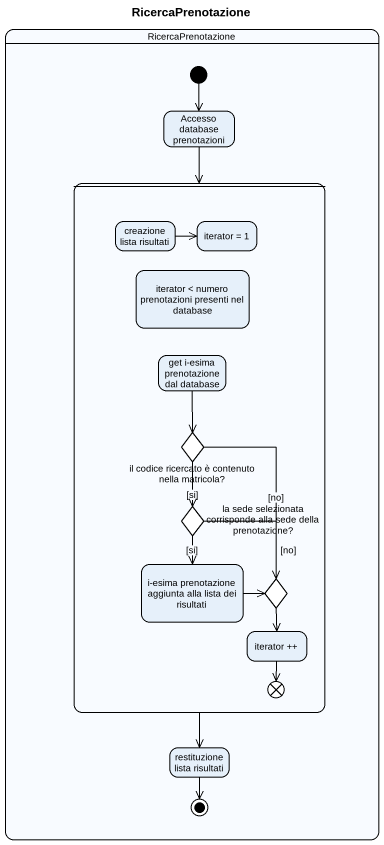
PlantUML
@startuml
title RicercaPrenotazione
hide empty description
state RicercaPrenotazione {
  state "Accesso database prenotazioni" as Accesso_database
  state " " as state1 {
    state "creazione lista risultati" as creazione_lista_risultati
    state "iterator = 1" as iterator_1
    state "iterator < numero prenotazioni presenti nel database" as iterator_numero
    state "get i-esima prenotazione dal database" as get_i_esima_prenotazione
    state "il codice ricercato è contenuto nella matricola?" as il_codice_ricercato_è <<choice>>
    state "la sede selezionata corrisponde alla sede della prenotazione?" as la_sede_selezionata <<choice>>
    state "i-esima prenotazione aggiunta alla lista dei risultati" as i_esima_prenotazione
    state choice1 <<choice>>
    state "iterator ++" as iterator
    state flowfinal1 <<end>>
  }
  state "restituzione lista risultati" as restituzione_lista_risultati
  [*] --> Accesso_database
  restituzione_lista_risultati --> [*]
}
Accesso_database --> state1
state1 --> restituzione_lista_risultati
creazione_lista_risultati -right-> iterator_1
get_i_esima_prenotazione --> il_codice_ricercato_è
il_codice_ricercato_è --> la_sede_selezionata : [si]
il_codice_ricercato_è --> choice1 : [no]
la_sede_selezionata --> i_esima_prenotazione : [si]
la_sede_selezionata --> choice1 : [no]
i_esima_prenotazione -right-> choice1
choice1 --> iterator
iterator --> flowfinal1
@enduml
